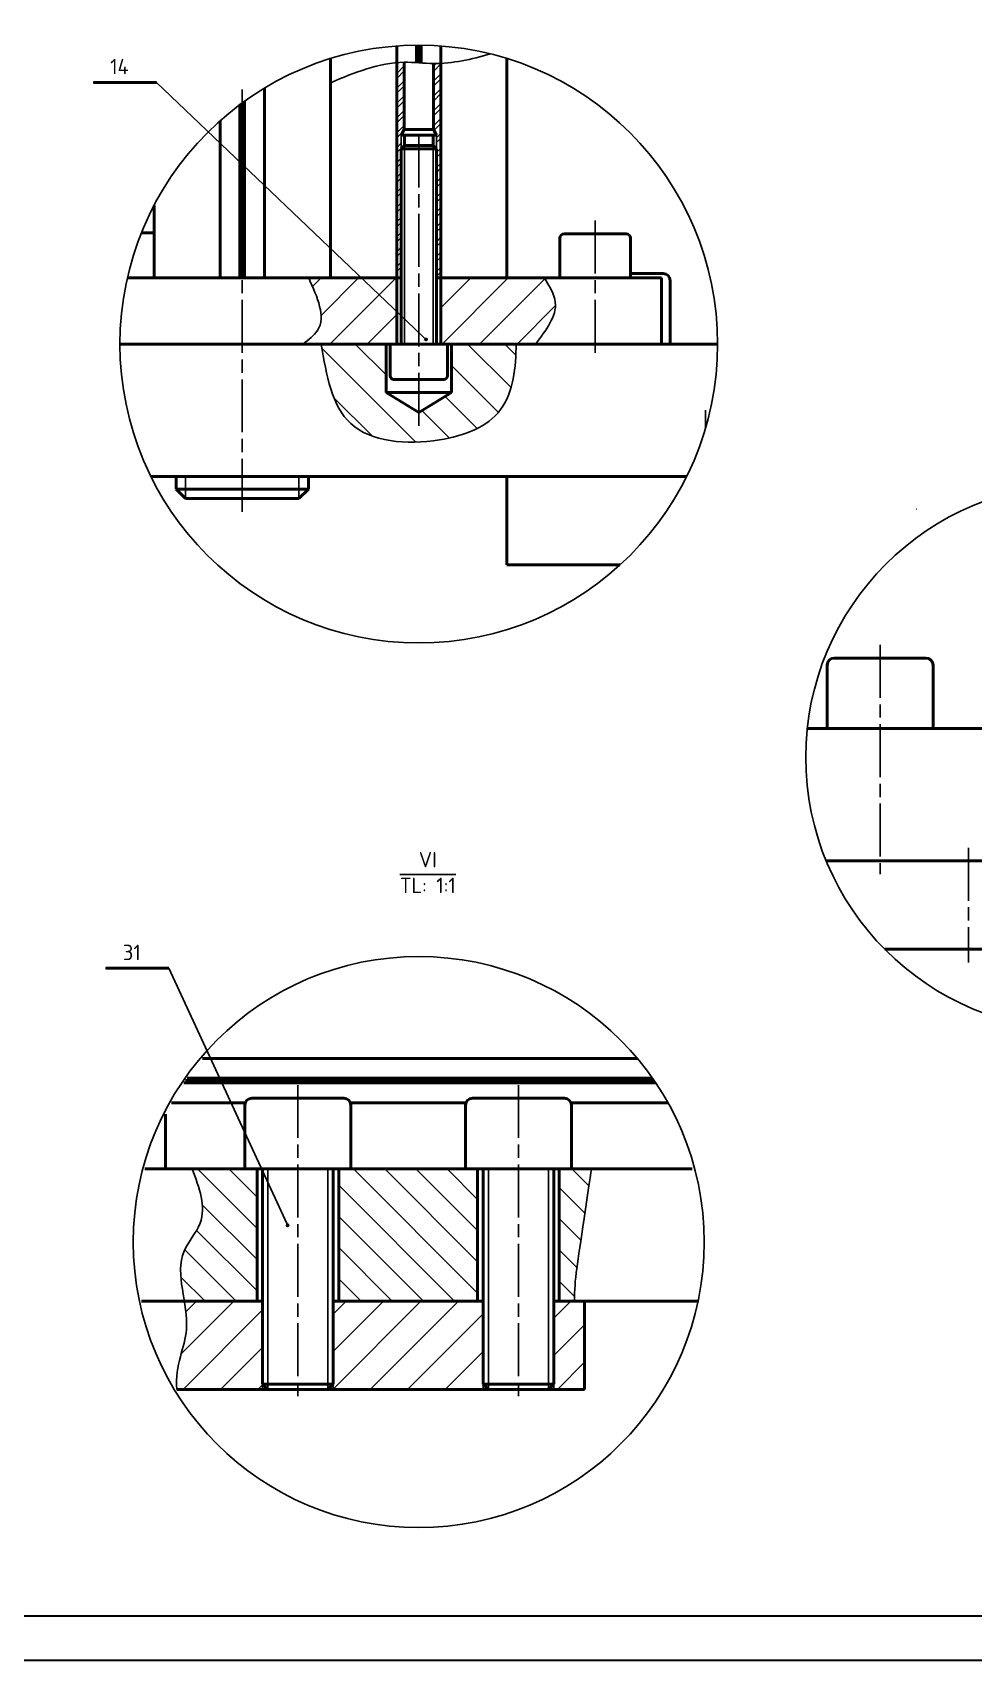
# Model space of a CAD drawing. Header units: millimetres. Extents: x 32504 to 36677, y 41990 to 42879.
# Drawn here: x 34517.5 to 34730.8, y 42027.6 to 42396.6 of the extents above; entities that cross this region are included whole.
import ezdxf

# ---------------------------------------------------------------- set-up
doc = ezdxf.new("R2010")
doc.units = ezdxf.units.MM
doc.linetypes.add('AM_ISO08W050', pattern=[18, 12, -1.5, 3, -1.5])
doc.linetypes.add('AM_ISO08W050x2', pattern=[9, 6, -0.75, 1.5, -0.75])
for name, color, linetype, lineweight in [('AM_0N', 7, 'Continuous', 50), ('AM_4N', 3, 'Continuous', 25), ('AM_5', 3, 'Continuous', 25), ('Chữ', 2, 'Continuous', 25), ('Duong_tam', 4, 'AM_ISO08W050', 25), ('Net_dam', 7, 'Continuous', 50), ('Net_manh', 3, 'Continuous', 25)]:
    doc.layers.add(name, color=color, linetype=linetype, lineweight=lineweight)
doc.styles.add('TCVN7284', font='tcvn7284-2003i.ttf', dxfattribs={"height": 3.5})
pattern_1 = [(45, (40417.1464, 68370.165), (-4.2426407, 4.2426407), [])]

msp = doc.modelspace()

# ---------------------------------------------------------------- hatches: boundary and pattern name
at = {"layer": 'AM_5'}
h = msp.add_hatch(color=256, dxfattribs=at)
edge = h.paths.add_edge_path(flags=0)
edge.add_arc((34606.6897, 42327.0194), 0.4375, 0, 360)
h = msp.add_hatch(color=256, dxfattribs=at)
edge = h.paths.add_edge_path(flags=0)
edge.add_arc((34575.314, 42126.2494), 0.4375, 0, 360)
at = {"layer": 'Net_manh'}
h = msp.add_hatch(dxfattribs=at)
h.set_pattern_fill('ANSI32', color=256, scale=0.25)
h.set_pattern_definition([(45, (75267.9873, 93909.0156), (-1.68379802, 1.68379802), []), (45, (75269.1098, 93909.0156), (-1.68379802, 1.68379802), [])])
edge = h.paths.add_edge_path()
edge.add_line((34601.0409, 42370.2012), (34601.0409, 42373.3381))
edge.add_line((34601.0409, 42373.3381), (34601.7175, 42374.5881))
edge.add_line((34601.7175, 42374.5881), (34601.7175, 42389.8325))
edge.add_spline(control_points=[(34601.7175, 42389.8325), (34601.1564, 42389.824), (34600.5976, 42389.7945), (34600.0409, 42389.746)], knot_values=[3.1222203, 3.1222203, 3.1222203, 3.1222203, 3.46174114, 3.46174114, 3.46174114, 3.46174114], degree=3, periodic=0)
edge.add_line((34600.0409, 42389.746), (34600.0409, 42340.968))
edge.add_line((34600.0409, 42340.968), (34600.8409, 42340.968))
edge.add_line((34600.8409, 42340.968), (34601.0409, 42341.0835))
edge.add_line((34601.0409, 42341.0835), (34601.0409, 42342.2012))
edge.add_line((34601.0409, 42342.2012), (34601.0409, 42342.968))
edge.add_line((34601.0409, 42342.968), (34601.0409, 42370.2012))
edge = h.paths.add_edge_path()
edge.add_spline(control_points=[(34610.0409, 42389.5846), (34609.4834, 42389.5579), (34608.9246, 42389.5467), (34608.3644, 42389.5526)], knot_values=[4.79228639, 4.79228639, 4.79228639, 4.79228639, 5.1291408, 5.1291408, 5.1291408, 5.1291408], degree=3, periodic=0)
edge.add_line((34608.3644, 42389.5526), (34608.3644, 42374.5881))
edge.add_line((34608.3644, 42374.5881), (34609.0409, 42373.3381))
edge.add_line((34609.0409, 42373.3381), (34609.0409, 42370.2012))
edge.add_line((34609.0409, 42370.2012), (34609.0409, 42342.968))
edge.add_line((34609.0409, 42342.968), (34609.0409, 42342.2012))
edge.add_line((34609.0409, 42342.2012), (34609.0409, 42341.0835))
edge.add_line((34609.0409, 42341.0835), (34609.2409, 42340.968))
edge.add_line((34609.2409, 42340.968), (34609.5409, 42340.968))
edge.add_line((34609.5409, 42340.968), (34610.0409, 42340.968))
edge.add_line((34610.0409, 42340.968), (34610.0409, 42389.5846))
h = msp.add_hatch(dxfattribs=at)
h.set_pattern_fill('_U', color=256, scale=6, angle=45, pattern_type=0)
h.set_pattern_definition(pattern_1)
edge = h.paths.add_edge_path()
edge.add_line((34600.0409, 42333.3592), (34592.0612, 42340.968))
edge.add_line((34592.0612, 42340.968), (34588.0409, 42340.968))
edge.add_line((34588.0409, 42340.968), (34580.0932, 42340.968))
edge.add_spline(control_points=[(34580.0932, 42340.968), (34582.0784, 42336.5505), (34584.813, 42330.4652), (34580.0575, 42326.9354), (34578.7543, 42325.968)], knot_values=[0, 0, 0, 0, 12.07406864, 16.63235924, 16.63235924, 16.63235924, 16.63235924], degree=3, periodic=0)
edge.add_line((34578.7543, 42325.968), (34598.5409, 42325.968))
edge.add_line((34598.5409, 42325.968), (34600.0409, 42325.968))
edge.add_line((34600.0409, 42325.968), (34600.0409, 42333.3592))
h.paths.add_polyline_path([(34600.0409, 42340.968), (34592.0612, 42340.968), (34600.0409, 42333.3592)], flags=17)
edge = h.paths.add_edge_path()
edge.add_spline(control_points=[(34631.4757, 42325.968), (34633.9131, 42329.108), (34637.7681, 42334.0741), (34634.6358, 42339.1145), (34633.484, 42340.968)], knot_values=[0, 0, 0, 0, 10.47460138, 16.56631516, 16.56631516, 16.56631516, 16.56631516], degree=3, periodic=0)
edge.add_line((34633.484, 42340.968), (34610.0409, 42340.968))
edge.add_line((34610.0409, 42340.968), (34610.0409, 42325.968))
edge.add_line((34610.0409, 42325.968), (34611.5409, 42325.968))
edge.add_line((34611.5409, 42325.968), (34614.0409, 42325.968))
edge.add_line((34614.0409, 42325.968), (34631.4757, 42325.968))
h = msp.add_hatch(dxfattribs=at)
h.set_pattern_fill('_U', color=256, scale=6, angle=315, pattern_type=0)
h.set_pattern_definition([(315, (40417.1464, 68370.165), (4.2426407, 4.2426407), [])])
edge = h.paths.add_edge_path()
edge.add_spline(control_points=[(34582.9359, 42325.968), (34584.1329, 42318.9245), (34586.6007, 42304.4027), (34608.382, 42302.546), (34625.893, 42309.1098), (34627.0956, 42320.849), (34627.1215, 42325.968)], knot_values=[0, 0, 0, 0, 19.2312007, 39.64969846, 55.14163292, 70.40245674, 70.40245674, 70.40245674, 70.40245674], degree=3, periodic=0)
edge.add_line((34627.1215, 42325.968), (34612.4409, 42325.968))
edge.add_line((34612.4409, 42325.968), (34612.4409, 42314.968))
edge.add_line((34612.4409, 42314.968), (34605.0409, 42310.4505))
edge.add_line((34605.0409, 42310.4505), (34597.6409, 42314.968))
edge.add_line((34597.6409, 42314.968), (34597.6409, 42325.968))
edge.add_line((34597.6409, 42325.968), (34582.9359, 42325.968))
h = msp.add_hatch(dxfattribs=at)
h.set_pattern_fill('_U', color=256, scale=5, angle=315, pattern_type=0)
h.set_pattern_definition([(315, (74584.5946, 93722.087), (3.5355339, 3.5355339), [])])
edge = h.paths.add_edge_path()
edge.add_line((34644.2193, 42139.0395), (34636.8906, 42139.0395))
edge.add_line((34636.8906, 42139.0395), (34636.8906, 42109.0395))
edge.add_line((34636.8906, 42109.0395), (34640.3754, 42109.0395))
edge.add_spline(control_points=[(34640.3754, 42109.0395), (34640.2762, 42114.0995), (34641.3307, 42118.8376), (34643.8009, 42136.9858), (34644.2193, 42139.0395)], knot_values=[4.02557558, 4.02557558, 4.02557558, 4.02557558, 7.79660318, 9.28885535, 9.28885535, 9.28885535, 9.28885535], degree=3, periodic=0)
h.paths.add_polyline_path([(34618.3906, 42109.0395), (34618.3906, 42139.0395), (34615.6406, 42139.0395), (34586.8906, 42139.0395), (34586.8906, 42109.0395)])
edge = h.paths.add_edge_path()
edge.add_line((34568.3906, 42109.0395), (34568.3906, 42139.0395))
edge.add_line((34568.3906, 42139.0395), (34565.6406, 42139.0395))
edge.add_line((34565.6406, 42139.0395), (34553.6792, 42139.0395))
edge.add_spline(control_points=[(34553.6792, 42139.0395), (34555.2895, 42134.747), (34557.847, 42127.9296), (34549.8473, 42119.4683), (34551.2696, 42113.0071), (34551.9215, 42109.0395)], knot_values=[0, 0, 0, 0, 2.4852787, 3.94714656, 6.25003429, 6.25003429, 6.25003429, 6.25003429], degree=3, periodic=0)
edge.add_line((34551.9215, 42109.0395), (34568.3906, 42109.0395))
h = msp.add_hatch(dxfattribs=at)
h.set_pattern_fill('_U', color=256, scale=6, angle=45, pattern_type=0)
h.set_pattern_definition(pattern_1)
edge = h.paths.add_edge_path()
edge.add_line((34569.6406, 42109.0395), (34551.9176, 42109.0395))
edge.add_spline(control_points=[(34551.9176, 42109.0395), (34552.271, 42106.8896), (34553.1419, 42100.4326), (34549.797, 42094.6709), (34550.1732, 42089.0395)], knot_values=[6.24876787, 6.24876787, 6.24876787, 6.24876787, 7.49668625, 9.99148897, 9.99148897, 9.99148897, 9.99148897], degree=3, periodic=0)
edge.add_line((34550.1732, 42089.0395), (34569.6406, 42089.0395))
edge.add_line((34569.6406, 42089.0395), (34569.6406, 42109.0395))
h.paths.add_polyline_path([(34619.6406, 42109.0395), (34585.6406, 42109.0395), (34585.6406, 42089.0395), (34619.6406, 42089.0395)])
h.paths.add_polyline_path([(34642.6406, 42109.0395), (34635.6406, 42109.0395), (34635.6406, 42090.2664), (34635.6406, 42089.0395), (34641.6406, 42089.0395), (34642.6406, 42089.0395)])

# ---------------------------------------------------------------- linework, layer by layer
at = {"layer": 'AM_0N'}
for p, q in [((34601.0409, 42370.2012), (34601.8078, 42370.968)), ((34601.0409, 42342.968), (34601.0409, 42370.2012)), ((34609.0409, 42370.2012), (34601.0409, 42370.2012)), ((34608.2741, 42370.968), (34601.8078, 42370.968)), ((34609.0409, 42370.2012), (34608.2741, 42370.968)), ((34609.0409, 42342.968), (34609.0409, 42370.2012)), ((34652.0409, 42350.968), (34638.0409, 42350.968)), ((34653.0409, 42349.968), (34653.0409, 42340.968)), ((34601.0409, 42342.2012), (34601.0409, 42342.968)), ((34601.0409, 42325.968), (34601.0409, 42342.2012)), ((34609.0409, 42342.2012), (34609.0409, 42342.968)), ((34609.0409, 42325.968), (34609.0409, 42342.2012)), ((34598.5409, 42325.968), (34601.0409, 42325.968)), ((34601.0409, 42325.968), (34609.0409, 42325.968)), ((34609.0409, 42325.968), (34611.5409, 42325.968)), ((34611.5409, 42318.768), (34611.5409, 42325.968)), ((34599.3409, 42317.968), (34610.7409, 42317.968)), ((34552.188, 42290.968), (34550.0409, 42293.1151)), ((34550.0409, 42293.1151), (34580.0409, 42293.1151)), ((34552.188, 42290.968), (34577.8939, 42290.968)), ((34580.0409, 42293.1151), (34577.8939, 42290.968)), ((34567.2406, 42155.0395), (34588.0406, 42155.0395)), ((34617.2406, 42155.0395), (34638.0406, 42155.0395)), ((34565.6406, 42153.4395), (34565.6406, 42139.0395)), ((34589.6406, 42153.4395), (34589.6406, 42139.0395)), ((34615.6406, 42153.4395), (34615.6406, 42139.0395)), ((34639.6406, 42153.4395), (34639.6406, 42139.0395)), ((34565.6406, 42139.0395), (34569.6406, 42139.0395)), ((34569.6406, 42139.0395), (34569.6406, 42135.2664)), ((34569.6406, 42139.0395), (34585.6406, 42139.0395)), ((34585.6406, 42139.0395), (34585.6406, 42135.2664)), ((34585.6406, 42139.0395), (34589.6406, 42139.0395)), ((34615.6406, 42139.0395), (34619.6406, 42139.0395)), ((34619.6406, 42139.0395), (34619.6406, 42135.2664)), ((34619.6406, 42139.0395), (34635.6406, 42139.0395)), ((34635.6406, 42139.0395), (34635.6406, 42135.2664)), ((34635.6406, 42139.0395), (34639.6406, 42139.0395)), ((34569.6406, 42135.2664), (34569.6406, 42134.0395)), ((34569.6406, 42134.0395), (34569.6406, 42090.2664)), ((34585.6406, 42135.2664), (34585.6406, 42134.0395)), ((34585.6406, 42134.0395), (34585.6406, 42090.2664)), ((34619.6406, 42135.2664), (34619.6406, 42134.0395)), ((34619.6406, 42134.0395), (34619.6406, 42090.2664)), ((34635.6406, 42135.2664), (34635.6406, 42134.0395)), ((34635.6406, 42134.0395), (34635.6406, 42090.2664)), ((34585.6406, 42090.2664), (34569.6406, 42090.2664)), ((34569.6406, 42090.2664), (34570.8675, 42089.0395)), ((34584.4137, 42089.0395), (34570.8675, 42089.0395)), ((34635.6406, 42090.2664), (34619.6406, 42090.2664)), ((34619.6406, 42090.2664), (34620.8675, 42089.0395)), ((34634.4137, 42089.0395), (34620.8675, 42089.0395))]:
    msp.add_line(p, q, dxfattribs=at)
for centre, radius, start, end in [((34638.0409, 42349.968), 1, 90, 180), ((34652.0409, 42349.968), 1, 0, 90), ((34599.3409, 42318.768), 0.8, 180, 270), ((34610.7409, 42318.768), 0.8, 270, 0), ((34567.2406, 42153.4395), 1.6, 90, 180), ((34588.0406, 42153.4395), 1.6, 0, 90), ((34617.2406, 42153.4395), 1.6, 90, 180), ((34638.0406, 42153.4395), 1.6, 0, 90)]:
    msp.add_arc(centre, radius, start, end, dxfattribs=at)
at = {"layer": 'AM_4N'}
for p, q in [((34601.8078, 42370.968), (34601.8078, 42325.968)), ((34608.2741, 42370.968), (34608.2741, 42325.968)), ((34552.188, 42295.968), (34552.188, 42290.968)), ((34577.8939, 42295.968), (34577.8939, 42290.968)), ((34570.8675, 42089.0395), (34570.8675, 42139.0395)), ((34584.4137, 42089.0395), (34584.4137, 42139.0395)), ((34620.8675, 42089.0395), (34620.8675, 42139.0395)), ((34634.4137, 42089.0395), (34634.4137, 42139.0395))]:
    msp.add_line(p, q, dxfattribs=at)
at = {"layer": 'AM_5', "color": 3}
for p, q in [((34545.598, 42385.2718), (34531.2162, 42385.2718)), ((34548.4256, 42184.5079), (34534.0438, 42184.5079))]:
    msp.add_line(p, q, dxfattribs=at)
at = {"layer": 'AM_5'}
for p, q in [((34545.598, 42385.2718), (34604.1567, 42329.4347)), ((34606.3731, 42327.3213), (34604.1567, 42329.4347)), ((34548.4256, 42184.5079), (34573.8473, 42129.4272)), ((34575.1307, 42126.6466), (34573.8473, 42129.4272))]:
    msp.add_line(p, q, dxfattribs=at)
at = {"layer": 'Duong_tam'}
for p, q in [((34565.0409, 42287.968), (34565.0409, 42383.6253)), ((34605.0409, 42307.4505), (34605.0409, 42373.968)), ((34645.0409, 42353.968), (34645.0409, 42322.968)), ((34709.6125, 42257.8125), (34709.6125, 42205.8125)), ((34729.6125, 42211.8125), (34729.6125, 42185.8125)), ((34577.6406, 42158.0395), (34577.6406, 42086.0395)), ((34627.6406, 42158.0395), (34627.6406, 42086.0395))]:
    msp.add_line(p, q, dxfattribs=at)
at = {"layer": 'Duong_tam', "linetype": 'AM_ISO08W050x2'}
msp.add_line((34670.0409, 42310.968), (34670.0409, 42306.9307), dxfattribs=at)
at = {"layer": 'Net_dam'}
for p, q in [((34585.0409, 42390.6783), (34585.0409, 42340.968)), ((34600.0409, 42393.5137), (34600.0409, 42340.968)), ((34604.5213, 42393.6965), (34604.5213, 42389.7459)), ((34605.0409, 42393.6985), (34605.0409, 42389.7133)), ((34605.5606, 42393.6965), (34605.5606, 42389.6797)), ((34610.0409, 42393.5137), (34610.0409, 42340.968)), ((34625.0409, 42390.6783), (34625.0409, 42340.968)), ((34601.7175, 42374.5881), (34601.7175, 42389.8325)), ((34608.3644, 42374.5881), (34608.3644, 42389.5526)), ((34531.3395, 42385.2676), (34545.6217, 42385.2676)), ((34570.0409, 42383.9544), (34570.0409, 42340.968)), ((34564.5213, 42380.2412), (34564.5213, 42340.968)), ((34565.0409, 42380.6253), (34565.0409, 42340.968)), ((34565.5606, 42381.0018), (34565.5606, 42340.968)), ((34560.0409, 42376.5883), (34560.0409, 42340.968)), ((34601.0409, 42373.3381), (34601.7175, 42374.5881)), ((34601.0409, 42373.3381), (34609.0409, 42373.3381)), ((34601.7175, 42374.5881), (34608.3644, 42374.5881)), ((34601.8078, 42370.968), (34601.8078, 42373.3381)), ((34608.2741, 42370.968), (34608.2741, 42373.3381)), ((34608.3644, 42374.5881), (34609.0409, 42373.3381)), ((34545.0409, 42357.3912), (34545.0409, 42354.1627)), ((34545.0409, 42354.1627), (34545.0409, 42351.1627)), ((34545.0409, 42351.1627), (34542.1709, 42351.1627)), ((34545.0409, 42351.1627), (34545.0409, 42340.968)), ((34637.0409, 42349.968), (34637.0409, 42340.968)), ((34538.9923, 42340.968), (34601.0409, 42340.968)), ((34548.0409, 42340.968), (34559.7409, 42340.968)), ((34570.3409, 42340.968), (34582.0409, 42340.968)), ((34588.0409, 42340.968), (34599.7409, 42340.968)), ((34600.0409, 42325.968), (34600.0409, 42341.784)), ((34609.0409, 42340.968), (34660.0409, 42340.968)), ((34610.0409, 42325.968), (34610.0409, 42340.968)), ((34610.3409, 42340.968), (34622.0409, 42340.968)), ((34653.0409, 42341.968), (34660.4409, 42341.968)), ((34660.0409, 42325.968), (34660.0409, 42340.968)), ((34662.0409, 42325.968), (34662.0409, 42340.368)), ((34537.3105, 42325.968), (34598.5409, 42325.968)), ((34537.3105, 42325.968), (34598.5409, 42325.968)), ((34597.6409, 42325.968), (34597.6409, 42314.968)), ((34598.5409, 42318.768), (34598.5409, 42325.968)), ((34605.0409, 42325.968), (34600.0409, 42325.968)), ((34605.0409, 42325.968), (34610.0409, 42325.968)), ((34611.5409, 42325.968), (34660.0409, 42325.968)), ((34611.5409, 42325.968), (34672.7714, 42325.968)), ((34611.5409, 42325.968), (34614.0409, 42325.968)), ((34612.4409, 42325.968), (34612.4409, 42314.968)), ((34612.4409, 42314.968), (34597.6409, 42314.968)), ((34597.6409, 42314.968), (34605.0409, 42310.4505)), ((34605.0409, 42310.4505), (34612.4409, 42314.968)), ((34544.3168, 42295.968), (34550.0409, 42295.968)), ((34544.3168, 42295.968), (34625.0409, 42295.968)), ((34550.0409, 42295.968), (34550.0409, 42293.1151)), ((34550.0409, 42293.1151), (34550.0409, 42295.968)), ((34580.0409, 42293.1151), (34580.0409, 42295.968)), ((34580.0409, 42293.1151), (34580.0409, 42295.968)), ((34625.0409, 42275.968), (34625.0409, 42295.968)), ((34625.0409, 42295.968), (34626.0409, 42295.968)), ((34626.0409, 42295.968), (34665.7651, 42295.968)), ((34577.8939, 42290.968), (34552.188, 42290.968)), ((34552.188, 42290.968), (34577.8939, 42290.968)), ((34626.0409, 42275.968), (34625.0409, 42275.968)), ((34626.0409, 42275.968), (34650.7292, 42275.968)), ((34699.2125, 42254.8125), (34709.6125, 42254.8125)), ((34709.6125, 42254.8125), (34720.0125, 42254.8125)), ((34697.6125, 42253.2125), (34697.6125, 42238.8125)), ((34721.6125, 42238.8125), (34721.6125, 42253.2125)), ((34693.1082, 42238.8125), (34749.6125, 42238.8125)), ((34697.4057, 42208.8125), (34773.6125, 42208.8125)), ((34710.6522, 42188.8125), (34773.6125, 42188.8125)), ((34548.4256, 42184.5018), (34534.1434, 42184.5018)), ((34555.9996, 42164.0395), (34654.6159, 42164.0395)), ((34551.8085, 42158.5199), (34658.7652, 42158.5199)), ((34552.1642, 42159.0395), (34658.4127, 42159.0395)), ((34552.5275, 42159.5591), (34658.0527, 42159.5591)), ((34549.0344, 42154.0395), (34565.7574, 42154.0395)), ((34567.2406, 42155.0395), (34588.0406, 42155.0395)), ((34589.5239, 42154.0395), (34615.7574, 42154.0395)), ((34617.2406, 42155.0395), (34638.0406, 42155.0395)), ((34639.5239, 42154.0395), (34661.5158, 42154.0395)), ((34547.6406, 42139.0395), (34547.6406, 42151.4283)), ((34565.6406, 42153.4395), (34565.6406, 42139.0395)), ((34589.6406, 42139.0395), (34589.6406, 42153.4395)), ((34615.6406, 42153.4395), (34615.6406, 42139.0395)), ((34639.6406, 42139.0395), (34639.6406, 42153.4395)), ((34542.9235, 42139.0395), (34667.0037, 42139.0395)), ((34577.6406, 42139.0395), (34568.3906, 42139.0395)), ((34568.3906, 42139.0395), (34568.3906, 42109.0395)), ((34577.6406, 42139.0395), (34586.8906, 42139.0395)), ((34586.8906, 42139.0395), (34586.8906, 42109.0395)), ((34627.6406, 42139.0395), (34618.3906, 42139.0395)), ((34618.3906, 42139.0395), (34618.3906, 42109.0395)), ((34627.6406, 42139.0395), (34636.8906, 42139.0395)), ((34636.8906, 42139.0395), (34636.8906, 42109.0395)), ((34569.6406, 42109.0395), (34542.1879, 42109.0395)), ((34542.1879, 42109.0395), (34569.6406, 42109.0395)), ((34585.6406, 42109.0395), (34619.6406, 42109.0395)), ((34641.6406, 42109.0395), (34635.6406, 42109.0395)), ((34635.6406, 42109.0395), (34668.3433, 42109.0395)), ((34642.6406, 42109.0395), (34642.6406, 42089.0395)), ((34641.6406, 42089.0395), (34550.1732, 42089.0395)), ((34585.6406, 42090.2664), (34584.4137, 42089.0395)), ((34635.6406, 42090.2664), (34634.4137, 42089.0395)), ((34642.6406, 42089.0395), (34641.6406, 42089.0395))]:
    msp.add_line(p, q, dxfattribs=at)
at = {"layer": 'Net_dam', "lineweight": 35}
for points in [[(33949.6398, 42027.6315), (33949.6398, 42868.6315), (35138.6398, 42868.6315), (35138.6398, 42027.6315), (33949.6398, 42027.6315)], [(33969.6398, 42037.6315), (33969.6398, 42858.6315), (35128.6398, 42858.6315), (35128.6398, 42037.6315)]]:
    msp.add_lwpolyline(points, close=True, dxfattribs=at)
at = {"layer": 'Net_dam'}
for centre, start, end in [((34660.4409, 42340.368), 0, 90), ((34699.2125, 42253.2125), 90, 180), ((34720.0125, 42253.2125), 0, 90), ((34567.2406, 42153.4395), 90, 180), ((34588.0406, 42153.4395), 0, 90), ((34617.2406, 42153.4395), 90, 180), ((34638.0406, 42153.4395), 0, 90)]:
    msp.add_arc(centre, 1.6, start, end, dxfattribs=at)
at = {"layer": 'Net_manh'}
for p, q in [((34601.0409, 42373.3381), (34601.7175, 42374.5881)), ((34601.0409, 42370.2012), (34601.0409, 42373.3381)), ((34609.0409, 42373.3381), (34608.3644, 42374.5881)), ((34609.0409, 42370.2012), (34609.0409, 42373.3381)), ((34601.0409, 42341.0835), (34601.0409, 42363.8602)), ((34609.0409, 42341.0835), (34609.0409, 42363.8602)), ((34717.9061, 42288.5291), (34717.8434, 42288.5421)), ((34569.6406, 42109.0395), (34569.6406, 42089.0395)), ((34585.6406, 42109.0395), (34585.6406, 42089.0395)), ((34619.6406, 42109.0395), (34619.6406, 42089.0395)), ((34635.6406, 42090.2664), (34635.6406, 42089.0395))]:
    msp.add_line(p, q, dxfattribs=at)
for centre, radius in [((34605.0409, 42325.968), 67.7305), ((34754.6125, 42232.3152), 61.8466), ((34605.0409, 42122.453), 64.7079)]:
    msp.add_circle(centre, radius, dxfattribs=at)
for points, knots in [([(34585.0409, 42385.1975), (34590.5186, 42387.4718), (34598.1063, 42390.6213), (34610.5376, 42389.0036), (34617.0166, 42390.5022), (34621.2619, 42391.7274)], [0, 0, 0, 0, 3.46174114, 4.79228639, 7.40820721, 7.40820721, 7.40820721, 7.40820721]), ([(34582.9359, 42325.968), (34584.1329, 42318.9245), (34586.6007, 42304.4027), (34608.382, 42302.546), (34625.893, 42309.1098), (34627.0956, 42320.849), (34627.1215, 42325.968)], [0, 0, 0, 0, 19.2312007, 39.64969846, 55.14163292, 70.40245674, 70.40245674, 70.40245674, 70.40245674]), ([(34553.6792, 42139.0395), (34555.2895, 42134.747), (34557.8467, 42127.9288), (34548.2527, 42117.7831), (34555.1989, 42103.9758), (34549.797, 42094.6709), (34550.1732, 42089.0395)], [0, 0, 0, 0, 2.4852787, 3.94714656, 7.49668625, 9.99148897, 9.99148897, 9.99148897, 9.99148897]), ([(34640.3754, 42109.0395), (34640.2762, 42114.0995), (34641.3307, 42118.8376), (34643.8009, 42136.9858), (34644.2193, 42139.0395)], [4.02557558, 4.02557558, 4.02557558, 4.02557558, 7.79660318, 9.28885535, 9.28885535, 9.28885535, 9.28885535])]:
    msp.add_open_spline(points, degree=3, knots=knots, dxfattribs=at)
for points in [[(34580.0932, 42340.968), (34582.1016, 42329.0621), (34578.7543, 42325.968)], [(34633.484, 42340.968), (34635.9946, 42335.4177), (34631.4757, 42325.968)]]:
    msp.add_spline(points, degree=3, dxfattribs=at)

# ---------------------------------------------------------------- texts
at = {"layer": 'AM_5', "color": 30, "char_height": 3.5, "attachment_point": 8, "style": 'TCVN7284'}
for s, insert in [('14', (34537.1821, 42387.1093)), ('31', (34540.0097, 42186.3454))]:
    msp.add_mtext(s, dxfattribs=dict(at, insert=insert))
at = {"layer": 'Chữ', "insert": (34607.1019, 42206.1929), "char_height": 3.5, "attachment_point": 5, "style": 'TCVN7284'}
msp.add_mtext_dynamic_manual_height_columns('VI\\P{\\OTL: 1:1}', width=38.990212, gutter_width=2249.3205, heights=[0], dxfattribs=at)

doc.saveas('drawing.dxf')
